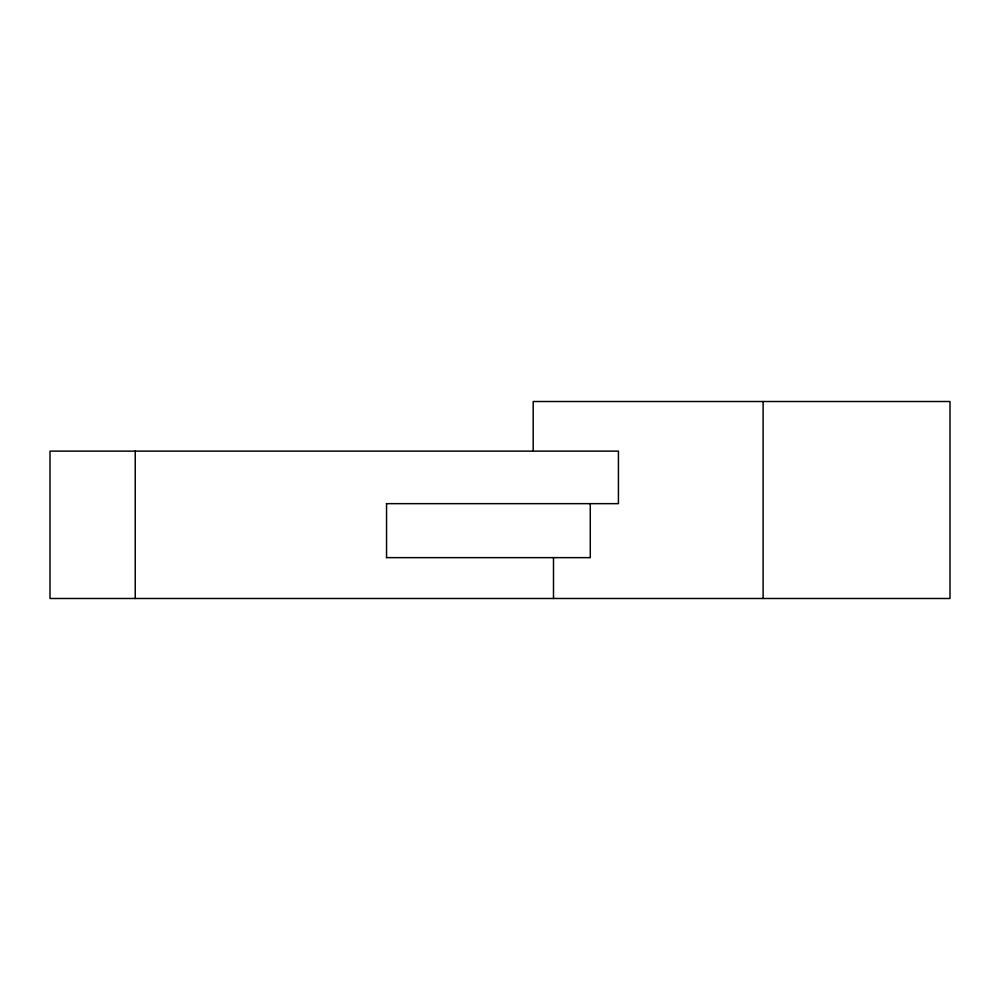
<?xml version="1.0" encoding="UTF-8"?>
<svg xmlns="http://www.w3.org/2000/svg" width="1000" height="1000" viewBox="0 0 1000 1000"><rect width="100%" height="100%" fill="white"/><g stroke="black" fill="none" stroke-linecap="round" stroke-linejoin="round"><path stroke-width="1.5" d="M386.413 503.65L618.425 503.65L618.425 451.125L50 451.125L50 598.488L950 598.488L950 401.512L533.188 401.512L533.188 451.125M386.475 557.638L590.275 557.638L590.275 503.65M763.112 401.512L763.112 598.488M553.5 557.638L553.5 598.488M386.55 503.65L386.55 557.638M135.238 451.125L135.238 598.488"/></g></svg>
